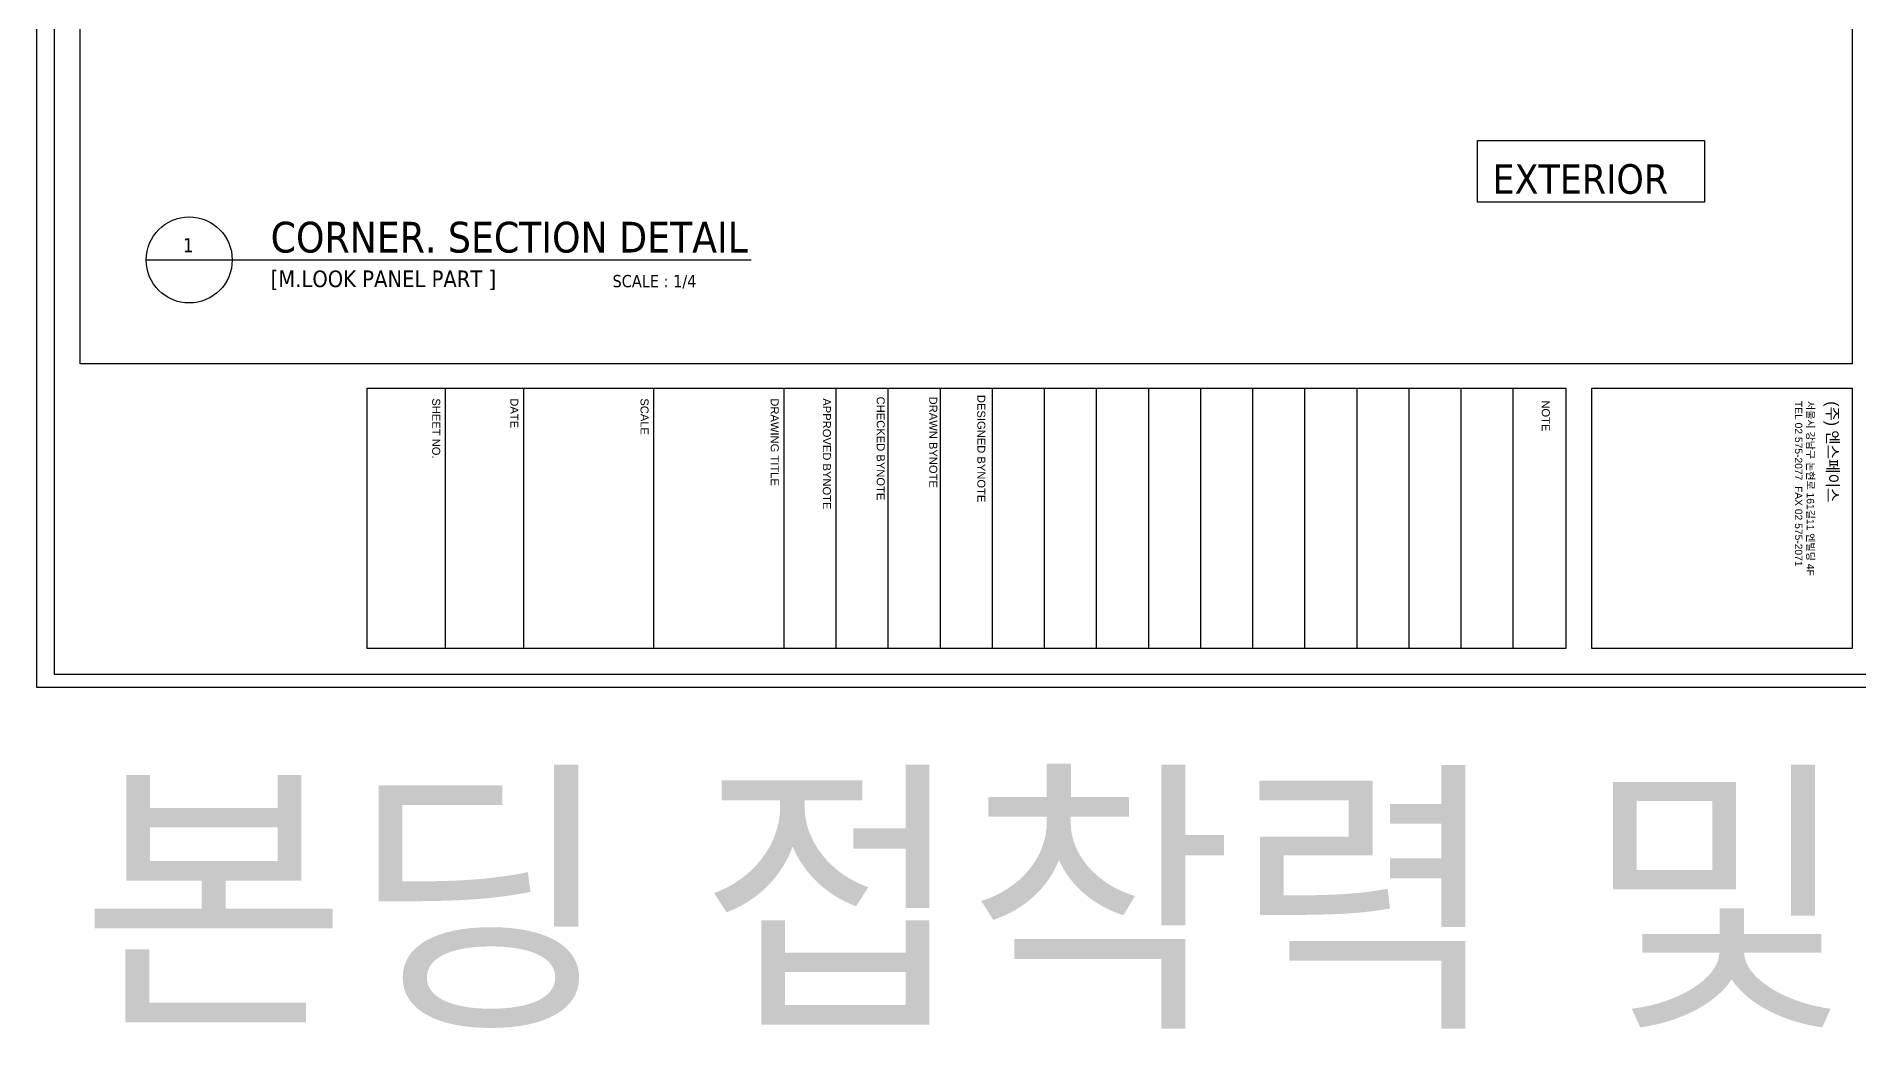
# Model space of a CAD drawing. Header units: millimetres. Extents: x 6755 to 21493, y 282 to 5565.
# Drawn here: x 18005 to 18773, y 4312 to 4730 of the extents above; entities that cross this region are included whole.
import ezdxf

# ---------------------------------------------------------------- set-up
doc = ezdxf.new("R2010")
doc.units = ezdxf.units.MM
doc.header["$MEASUREMENT"] = 0
for name, color, linetype, true_color in [('4', 4, 'Continuous', 0x00ffff), ('nt', 7, 'Continuous', 0x994c00), ('TE 07', 7, 'Continuous', 0x000000), ('TEXT', 2, 'Continuous', 0xffff00), ('TITLE_TEXT', 7, 'Continuous', 0x000000)]:
    doc.layers.add(name, color=color, linetype=linetype, true_color=true_color)
doc.styles.add('Arial', font='arial.ttf')

# ---------------------------------------------------------------- blocks, each defined once
blk = doc.blocks.new('AL-TEMPLATE')
at = {"color": 9, "true_color": 0xc0c0c0}
for p, q in [((2716.82, 1392.97), (2800.02, 1392.97)), ((2716.82, 1376.33), (2800.02, 1376.33)), ((2716.82, 1359.69), (2800.02, 1359.69)), ((2716.82, 1343.05), (2800.02, 1343.05)), ((2716.82, 1326.41), (2800.02, 1326.41)), ((2716.82, 1309.77), (2800.02, 1309.77)), ((2716.82, 1293.13), (2800.02, 1293.13)), ((2716.82, 1276.49), (2800.02, 1276.49)), ((2716.82, 1259.85), (2800.02, 1259.85)), ((2716.82, 1243.21), (2800.02, 1243.21)), ((2716.82, 1209.93), (2800.02, 1209.93)), ((2716.82, 1193.29), (2800.02, 1193.29)), ((2716.82, 1176.65), (2800.02, 1176.65)), ((2716.82, 1118.41), (2800.02, 1118.41)), ((2716.82, 1076.81), (2800.02, 1076.81)), ((2716.82, 1051.85), (2800.02, 1051.85))]:
    blk.add_line(p, q, dxfattribs=at)
for points in [[(1976.34, 1509.45), (2808.34, 1509.45), (2808.34, 927.05), (1976.34, 927.05)], [(2716.82, 1501.32), (2800.02, 1501.32), (2800.02, 1418.12), (2716.82, 1418.12)], [(2716.82, 1409.8), (2800.02, 1409.8), (2800.02, 1026.89), (2716.82, 1026.89)]]:
    blk.add_lwpolyline(points, close=True, dxfattribs=at)
for points in [[(2716.82, 1226.57), (2800.02, 1226.57)], [(2716.82, 1160.01), (2800.02, 1160.01)]]:
    blk.add_lwpolyline(points, dxfattribs=at)
at = {"layer": 'nt', "color": 254, "linetype": 'Continuous', "true_color": 0xd6d6d6}
blk.add_lwpolyline([(1972.34, 1515.25), (1972.34, 921.25), (2812.34, 921.25), (2812.34, 1515.25)], close=True, dxfattribs=at)
at = {"layer": 'TE 07'}
blk.add_lwpolyline([(1984.07, 1501.32), (2709.08, 1501.32), (2709.08, 935.18), (1984.07, 935.18)], close=True, dxfattribs=at)
at = {"color": 150, "true_color": 0x007fff, "insert": (2721.06, 1496.93), "char_height": 3.6698, "width": 35.1369, "attachment_point": 1, "line_spacing_factor": 0.963855}
blk.add_mtext('\\fExpo M;(주) 엔스페이스', dxfattribs=at)
at = {"color": 7, "true_color": 0xffffff, "insert": (2720.94, 1489.17), "char_height": 2.3487, "width": 61.8214, "attachment_point": 1, "line_spacing_factor": 0.963855, "style": 'Arial'}
blk.add_mtext('\\fArial;서울시 강남구 논현로 161길11 엔빌딩 4F\\PTEL 02 575-2077  FAX 02 575-2071', dxfattribs=at)
at = {"color": 9, "true_color": 0xc0c0c0, "char_height": 2.5559, "attachment_point": 1, "line_spacing_factor": 0.963855}
for s, insert, width in [('\\fArial;NOTE', (2720.76, 1404.73), 11.9173), ('\\fArial;DESIGNED BYNOTE', (2719.01, 1224.39), 36.0906), ('\\fArial;DRAWN BYNOTE', (2719.56, 1209.04), 30.9788), ('\\fArial;CHECKED BYNOTE', (2719.56, 1192.25), 35.0282), ('\\fArial;APPROVED BYNOTE', (2720.1, 1175.04), 37.5533), ('\\fArial;DRAWING TITLE', (2720.1, 1158.4), 29.8086), ('\\fArial;SCALE', (2720.1, 1116.8), 13.8111), ('\\fArial;DATE', (2720.1, 1075.2), 11.517), ('\\fArial;SHEET NO.', (2720.1, 1050.24), 21.1247)]:
    blk.add_mtext(s, dxfattribs=dict(at, insert=insert, width=width))

msp = doc.modelspace()

# ---------------------------------------------------------------- linework, layer by layer
at = {"linetype": 'Continuous'}
msp.add_line((18050.783, 4636.231), (18305.927, 4636.231), dxfattribs=at)
msp.add_circle((18068.923, 4636.231), 18.14, dxfattribs=at)
at = {"layer": 'TEXT', "color": 0}
msp.add_lwpolyline([(18612.207, 4686.547), (18707.95, 4686.547), (18707.95, 4660.554), (18612.207, 4660.554)], close=True, dxfattribs=at)

# ---------------------------------------------------------------- block references
at = {"layer": '4', "xscale": 1.32, "yscale": 1.32, "zscale": 1.32, "rotation": 270}
msp.add_blockref('AL-TEMPLATE', (16788.457, 8168.453), dxfattribs=at)

# ---------------------------------------------------------------- texts
at = {"layer": '4', "color": 2, "style": 'Arial'}
msp.add_text('본딩 접착력 및 차수 보완된 상세도로 권장함', height=90, dxfattribs=at).set_placement((18022.948, 4321.966))
at = {"layer": 'TEXT', "color": 2, "true_color": 0xffff00, "insert": (18618.529, 4663.885), "char_height": 12.48, "width": 90.25858, "attachment_point": 7, "line_spacing_factor": 0.963855}
msp.add_mtext('\\fTahoma;EXTERIOR', dxfattribs=at)
at = {"layer": 'TITLE_TEXT', "color": 2, "true_color": 0xffff00, "insert": (18103.278, 4639.11), "char_height": 12.96, "width": 226.00568, "attachment_point": 7, "line_spacing_factor": 0.963855}
msp.add_mtext('\\fTahoma;CORNER. SECTION DETAIL', dxfattribs=at)
at = {"layer": 'TITLE_TEXT', "color": 3, "true_color": 0x00ff00, "attachment_point": 7, "line_spacing_factor": 0.963855}
for s, insert, char_height, width in [('\\fTahoma;1', (18066.315, 4639.41), 6, 8.94194), ('\\fTahoma;[M.LOOK PANEL PART ]', (18103.278, 4623.525), 7, 106.08387), ('\\fTahoma;SCALE : 1/4', (18247.436, 4624.069), 5.184, 42.07401)]:
    msp.add_mtext(s, dxfattribs=dict(at, insert=insert, char_height=char_height, width=width))

doc.saveas('drawing.dxf')
